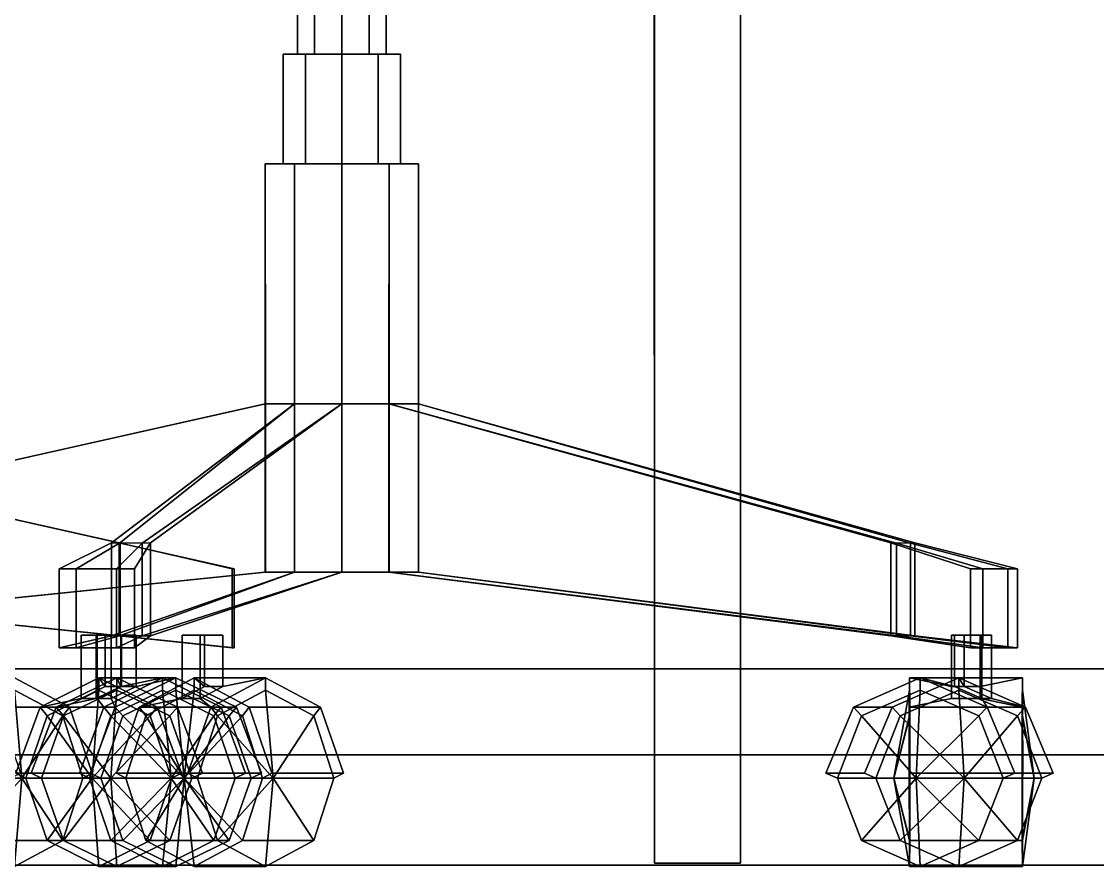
# Model space of a CAD drawing. Extents: x -252 to 252, y 0 to 101.
# Drawn here: x 200.5 to 218.49, y -0.06 to 14.07 of the extents above; entities that cross this region are included whole.
import ezdxf

# ---------------------------------------------------------------- set-up
doc = ezdxf.new("R2010")
doc.units = 0

msp = doc.modelspace()

# ---------------------------------------------------------------- linework, layer by layer
for points in [[(211.084091, 0.000003, -134.322479), (211.084091, 0.000003, -136.093597), (211.084091, 33.95929, -136.093582), (211.073044, 33.95929, -134.32254)], [(211.073044, 33.95929, -134.32254), (212.52446, 32.518917, -134.322479), (212.52446, 0.000001, -134.32254), (211.084091, 0.000003, -134.322479)], [(211.084091, 0.000003, -136.093597), (212.52446, 0.000001, -136.093597), (212.52446, 32.518917, -136.093582), (211.084091, 33.95929, -136.093582)], [(212.52446, 0.000001, -136.093597), (212.52446, 0.000001, -134.32254), (212.52446, 32.518917, -134.322479), (212.52446, 32.518917, -136.093582)], [(173.486786, -0.033936, 217.815475), (173.486786, 21.105835, 217.815475), (240.904663, 21.105835, 217.815536), (240.904663, -0.033936, 217.815506)], [(173.486786, 19.31665, 200.184692), (173.486786, -0.033936, 200.184692), (240.904663, -0.033936, 200.184692), (240.904663, 19.31665, 200.184692)], [(205.399963, 16.153473, -48.698639), (205.116028, 16.153473, -48.308121), (205.116028, 13.521463, -48.308121), (205.399963, 13.521463, -48.698639)], [(205.116028, 16.153473, -48.308121), (205.116028, 16.153471, -47.825729), (205.116028, 13.521462, -47.825729), (205.116028, 13.521463, -48.308121)], [(205.116028, 16.153471, -47.825729), (205.399963, 16.153471, -47.435455), (205.399963, 13.521462, -47.435455), (205.116028, 13.521462, -47.825729)], [(205.399963, 16.153471, -47.435455), (205.858658, 16.153473, -47.286316), (205.858658, 13.521463, -47.286316), (205.399963, 13.521462, -47.435455)], [(205.858658, 16.153471, -48.847794), (205.399963, 16.153473, -48.698639), (205.399963, 13.521463, -48.698639), (205.858658, 13.521462, -48.847794)], [(205.858658, 16.153473, -47.286316), (206.317596, 16.153473, -47.435211), (206.317596, 13.521463, -47.435211), (205.858658, 13.521463, -47.286316)], [(206.317596, 16.153473, -48.698883), (205.858658, 16.153471, -48.847794), (205.858658, 13.521462, -48.847794), (206.317596, 13.521463, -48.698883)], [(206.317596, 16.153473, -47.435211), (206.601288, 16.153471, -47.825974), (206.601288, 13.521462, -47.825974), (206.317596, 13.521463, -47.435211)], [(206.601288, 16.153473, -48.308365), (206.317596, 16.153473, -48.698883), (206.317596, 13.521463, -48.698883), (206.601288, 13.521463, -48.308365)], [(206.601288, 16.153471, -47.825974), (206.601288, 16.153473, -48.308365), (206.601288, 13.521463, -48.308365), (206.601288, 13.521462, -47.825974)], [(205.399963, 13.521463, -48.698639), (205.116028, 13.521463, -48.308121), (204.878387, 13.521462, -48.385635), (205.252914, 13.521462, -48.900787)], [(205.116028, 13.521463, -48.308121), (205.116028, 13.521462, -47.825729), (204.878387, 13.521462, -47.748413), (204.878387, 13.521462, -48.385635)], [(205.252914, 13.521462, -48.900787), (204.878387, 13.521462, -48.385635), (204.878387, 11.692321, -48.385635), (205.252914, 11.692321, -48.900787)], [(204.878387, 13.521462, -48.385635), (204.878387, 13.521462, -47.748413), (204.878387, 11.692321, -47.748413), (204.878387, 11.692321, -48.385635)], [(204.878387, 13.521462, -47.748413), (205.252914, 13.521462, -47.233307), (205.252914, 11.692321, -47.233307), (204.878387, 11.692321, -47.748413)], [(205.116028, 13.521462, -47.825729), (205.399963, 13.521462, -47.435455), (205.252914, 13.521462, -47.233307), (204.878387, 13.521462, -47.748413)], [(205.399963, 13.521462, -47.435455), (205.858658, 13.521463, -47.286316), (205.858658, 13.521462, -47.036301), (205.252914, 13.521462, -47.233307)], [(205.858658, 13.521462, -48.847794), (205.399963, 13.521463, -48.698639), (205.252914, 13.521462, -48.900787), (205.858658, 13.521462, -49.097809)], [(205.252914, 13.521462, -47.233307), (205.858658, 13.521462, -47.036301), (205.858658, 11.692321, -47.036301), (205.252914, 11.692321, -47.233307)], [(205.858658, 13.521462, -49.097809), (205.252914, 13.521462, -48.900787), (205.252914, 11.692321, -48.900787), (205.858658, 11.692321, -49.097809)], [(205.858658, 13.521463, -47.286316), (206.317596, 13.521463, -47.435211), (206.464645, 13.521462, -47.233063), (205.858658, 13.521462, -47.036301)], [(206.317596, 13.521463, -48.698883), (205.858658, 13.521462, -48.847794), (205.858658, 13.521462, -49.097809), (206.464645, 13.521462, -48.901031)], [(205.858658, 13.521462, -47.036301), (206.464645, 13.521462, -47.233063), (206.464645, 11.692321, -47.233063), (205.858658, 11.692321, -47.036301)], [(206.464645, 13.521462, -48.901031), (205.858658, 13.521462, -49.097809), (205.858658, 11.692321, -49.097809), (206.464645, 11.692321, -48.901031)], [(206.317596, 13.521463, -47.435211), (206.601288, 13.521462, -47.825974), (206.839172, 13.521462, -47.748657), (206.464645, 13.521462, -47.233063)], [(206.601288, 13.521463, -48.308365), (206.317596, 13.521463, -48.698883), (206.464645, 13.521462, -48.901031), (206.839172, 13.521462, -48.385391)], [(206.464645, 13.521462, -47.233063), (206.839172, 13.521462, -47.748657), (206.839172, 11.692321, -47.748657), (206.464645, 11.692321, -47.233063)], [(206.839172, 13.521462, -48.385391), (206.464645, 13.521462, -48.901031), (206.464645, 11.692321, -48.901031), (206.839172, 11.692321, -48.385391)], [(206.601288, 13.521462, -47.825974), (206.601288, 13.521463, -48.308365), (206.839172, 13.521462, -48.385391), (206.839172, 13.521462, -47.748657)], [(206.839172, 13.521462, -47.748657), (206.839172, 13.521462, -48.385391), (206.839172, 11.692321, -48.385391), (206.839172, 11.692321, -47.748657)], [(204.576981, 11.692321, -48.483551), (204.576981, 11.692321, -47.650543), (204.576965, 7.680287, -47.650543), (204.583725, 7.680287, -48.483551)], [(204.576981, 11.692321, -47.650543), (205.066406, 11.692321, -46.976486), (205.066666, 7.680287, -46.976364), (204.576965, 7.680287, -47.650543)], [(205.066406, 11.692321, -49.157608), (204.576981, 11.692321, -48.483551), (204.583725, 7.680287, -48.483551), (205.066406, 7.680287, -49.157608)], [(205.252914, 11.692321, -48.900787), (204.878387, 11.692321, -48.385635), (204.576981, 11.692321, -48.483551), (205.066406, 11.692321, -49.157608)], [(204.878387, 11.692321, -48.385635), (204.878387, 11.692321, -47.748413), (204.576981, 11.692321, -47.650543), (204.576981, 11.692321, -48.483551)], [(204.878387, 11.692321, -47.748413), (205.252914, 11.692321, -47.233307), (205.066406, 11.692321, -46.976486), (204.576981, 11.692321, -47.650543)], [(205.066406, 11.692321, -46.976486), (205.858658, 11.692321, -46.719421), (205.858658, 7.680287, -46.719406), (205.066666, 7.680287, -46.976364)], [(205.858658, 11.692321, -49.414688), (205.066406, 11.692321, -49.157608), (205.066406, 7.680287, -49.157608), (205.860382, 7.680287, -49.408981)], [(205.252914, 11.692321, -47.233307), (205.858658, 11.692321, -47.036301), (205.858658, 11.692321, -46.719421), (205.066406, 11.692321, -46.976486)], [(205.858658, 11.692321, -49.097809), (205.252914, 11.692321, -48.900787), (205.066406, 11.692321, -49.157608), (205.858658, 11.692321, -49.414688)], [(205.858658, 11.692321, -46.719421), (206.650909, 11.692321, -46.976486), (206.646454, 7.680287, -46.979874), (205.858658, 7.680287, -46.719406)], [(206.650909, 11.692321, -49.157608), (205.858658, 11.692321, -49.414688), (205.860382, 7.680287, -49.408981), (206.650909, 7.680287, -49.157608)], [(205.858658, 11.692321, -47.036301), (206.464645, 11.692321, -47.233063), (206.650909, 11.692321, -46.976486), (205.858658, 11.692321, -46.719421)], [(206.464645, 11.692321, -48.901031), (205.858658, 11.692321, -49.097809), (205.858658, 11.692321, -49.414688), (206.650909, 11.692321, -49.157608)], [(206.464645, 11.692321, -47.233063), (206.839172, 11.692321, -47.748657), (207.140579, 11.692321, -47.650787), (206.650909, 11.692321, -46.976486)], [(206.839172, 11.692321, -48.385391), (206.464645, 11.692321, -48.901031), (206.650909, 11.692321, -49.157608), (207.140579, 11.692321, -48.483795)], [(206.650909, 11.692321, -46.976486), (207.140579, 11.692321, -47.650787), (207.140579, 7.680287, -47.650787), (206.646454, 7.680287, -46.979874)], [(207.140579, 11.692321, -48.483795), (206.650909, 11.692321, -49.157608), (206.650909, 7.680287, -49.157608), (207.140579, 7.680287, -48.483795)], [(206.839172, 11.692321, -47.748657), (206.839172, 11.692321, -48.385391), (207.140579, 11.692321, -48.483795), (207.140579, 11.692321, -47.650787)], [(207.140579, 11.692321, -47.650787), (207.140579, 11.692321, -48.483795), (207.140579, 7.680287, -48.483795), (207.140579, 7.680287, -47.650787)], [(202.154999, 5.349036, -163.778992), (202.134018, 5.351799, -163.239075), (191.776093, 7.680287, -163.262024), (191.782852, 7.680287, -164.095032)], [(202.134018, 5.351799, -163.239075), (202.134018, 3.799343, -163.239075), (191.776093, 4.864105, -163.262024), (191.776093, 7.680287, -163.262024)], [(202.154999, 3.798079, -163.778992), (202.154999, 5.349036, -163.778992), (191.782852, 7.680287, -164.095032), (191.782852, 4.864105, -164.095032)], [(194.204819, 3.798079, -47.966583), (194.204819, 5.349036, -47.966583), (204.576965, 7.680287, -47.650543), (204.576965, 4.864105, -47.650543)], [(194.204819, 5.349036, -47.966583), (194.2258, 5.351799, -48.5065), (204.583725, 7.680287, -48.483551), (204.576965, 7.680287, -47.650543)], [(194.2258, 5.351799, -48.5065), (194.2258, 3.799343, -48.5065), (204.583725, 4.864105, -48.483551), (204.583725, 7.680287, -48.483551)], [(202.521072, 5.349036, -36.893929), (202.010956, 5.351799, -37.072083), (205.066666, 7.680287, -46.976364), (205.858658, 7.680287, -46.719406)], [(202.010956, 5.351799, -37.072083), (202.010956, 3.799343, -37.072083), (205.066666, 4.864105, -46.976364), (205.066666, 7.680287, -46.976364)], [(202.139359, 3.798079, -59.112946), (202.139359, 5.349036, -59.112946), (205.066406, 7.680287, -49.157608), (205.066406, 4.864105, -49.157608)], [(202.139359, 5.349036, -59.112946), (202.658951, 5.351799, -59.260925), (205.860382, 7.680287, -49.408981), (205.066406, 7.680287, -49.157608)], [(202.521072, 3.798079, -36.893929), (202.521072, 5.349036, -36.893929), (205.858658, 7.680287, -46.719406), (205.858658, 4.864105, -46.719406)], [(202.658951, 5.351799, -59.260925), (202.658951, 3.799343, -59.260925), (205.860382, 4.864105, -49.408981), (205.860382, 7.680287, -49.408981)], [(204.576965, 7.680287, -47.650543), (205.066666, 7.680287, -46.976364), (205.066666, 4.864105, -46.976364), (204.576965, 4.864105, -47.650543)], [(205.066406, 7.680287, -49.157608), (204.583725, 7.680287, -48.483551), (204.583725, 4.864105, -48.483551), (205.066406, 4.864105, -49.157608)], [(205.858658, 7.680287, -46.719406), (206.646454, 7.680287, -46.979874), (206.646454, 4.864105, -46.979874), (205.858658, 4.864105, -46.719406)], [(206.650909, 7.680287, -49.157608), (205.860382, 7.680287, -49.408981), (205.860382, 4.864105, -49.408981), (206.650909, 4.864105, -49.157608)], [(215.366928, 5.349036, -41.325478), (215.033997, 5.351799, -40.899956), (206.646454, 7.680287, -46.979874), (207.140579, 7.680287, -47.650787)], [(215.033997, 5.351799, -40.899956), (215.033997, 3.799343, -40.899956), (206.646454, 4.864105, -46.979874), (206.646454, 7.680287, -46.979874)], [(215.131302, 3.798079, -55.137634), (215.131302, 5.349036, -55.137634), (206.650909, 7.680287, -49.157608), (206.650909, 4.864105, -49.157608)], [(215.131302, 5.349036, -55.137634), (215.438919, 5.351799, -54.693756), (207.140579, 7.680287, -48.483795), (206.650909, 7.680287, -49.157608)], [(215.438919, 5.351799, -54.693756), (215.438919, 3.799343, -54.693756), (207.140579, 4.864105, -48.483795), (207.140579, 7.680287, -48.483795)], [(207.140579, 7.680287, -47.650787), (207.140579, 7.680287, -48.483795), (207.140579, 4.864105, -48.483795), (207.140579, 4.864105, -47.650787)], [(215.366928, 3.798079, -41.325478), (215.366928, 5.349036, -41.325478), (207.140579, 7.680287, -47.650787), (207.140579, 4.864105, -47.650787)], [(202.09201, 4.917948, -35.031914), (201.132599, 4.917948, -35.36528), (202.010956, 5.351799, -37.072083), (202.521072, 5.349036, -36.893929)], [(201.132599, 4.917948, -35.36528), (201.132599, 3.600953, -35.36528), (202.010956, 3.799343, -37.072083), (202.010956, 5.351799, -37.072083)], [(201.418259, 4.917948, -60.881958), (202.394562, 4.917948, -61.161896), (202.658951, 5.351799, -59.260925), (202.139359, 5.349036, -59.112946)], [(201.418259, 3.600953, -60.882019), (201.418259, 4.917948, -60.881958), (202.139359, 5.349036, -59.112946), (202.139359, 3.798079, -59.112946)], [(202.09201, 3.600953, -35.03186), (202.09201, 4.917948, -35.031914), (202.521072, 5.349036, -36.893929), (202.521072, 3.798079, -36.893929)], [(204.060501, 4.917948, -163.913528), (204.022842, 4.917948, -162.899124), (202.134018, 5.351799, -163.239075), (202.154999, 5.349036, -163.778992)], [(204.022842, 4.917948, -162.899124), (204.022949, 3.600953, -162.899002), (202.134018, 3.799343, -163.239075), (202.134018, 5.351799, -163.239075)], [(204.060501, 3.600953, -163.913528), (204.060501, 4.917948, -163.913528), (202.154999, 5.349036, -163.778992), (202.154999, 3.798079, -163.778992)], [(202.394562, 4.917948, -61.161896), (202.394562, 3.600953, -61.161896), (202.658951, 3.799343, -59.260925), (202.658951, 5.351799, -59.260925)], [(216.991104, 4.917948, -40.319679), (216.366455, 4.917948, -39.5187), (215.033997, 5.351799, -40.899956), (215.366928, 5.349036, -41.325478)], [(216.366455, 4.917948, -39.5187), (216.366455, 3.600953, -39.518707), (215.033997, 3.799343, -40.899956), (215.033997, 5.351799, -40.899956)], [(216.573715, 4.917948, -56.390656), (217.152969, 4.917948, -55.556732), (215.438919, 5.351799, -54.693756), (215.131302, 5.349036, -55.137634)], [(216.5737, 3.600953, -56.390656), (216.573715, 4.917948, -56.390656), (215.131302, 5.349036, -55.137634), (215.131302, 3.798079, -55.137634)], [(216.991089, 3.600953, -40.319687), (216.991104, 4.917948, -40.319679), (215.366928, 5.349036, -41.325478), (215.366928, 3.798079, -41.325478)], [(217.152969, 4.917948, -55.556732), (217.152969, 3.600953, -55.556732), (215.438919, 3.799343, -54.693756), (215.438919, 5.351799, -54.693756)], [(202.134018, 3.799343, -163.239075), (202.154999, 3.798079, -163.778992), (191.782852, 4.864105, -164.095032), (191.776093, 4.864105, -163.262024)], [(194.2258, 3.799343, -48.5065), (194.204819, 3.798079, -47.966583), (204.576965, 4.864105, -47.650543), (204.583725, 4.864105, -48.483551)], [(201.132599, 4.917948, -35.36528), (202.09201, 4.917948, -35.031914), (202.09201, 3.600953, -35.03186), (201.132599, 3.600953, -35.36528)], [(202.394562, 4.917948, -61.161896), (201.418259, 4.917948, -60.881958), (201.418259, 3.600953, -60.882019), (202.394562, 3.600953, -61.161896)], [(202.010956, 3.799343, -37.072083), (202.521072, 3.798079, -36.893929), (205.858658, 4.864105, -46.719406), (205.066666, 4.864105, -46.976364)], [(202.658951, 3.799343, -59.260925), (202.139359, 3.798079, -59.112946), (205.066406, 4.864105, -49.157608), (205.860382, 4.864105, -49.408981)], [(204.022842, 4.917948, -162.899124), (204.060501, 4.917948, -163.913528), (204.060501, 3.600953, -163.913528), (204.022949, 3.600953, -162.899002)], [(215.033997, 3.799343, -40.899956), (215.366928, 3.798079, -41.325478), (207.140579, 4.864105, -47.650787), (206.646454, 4.864105, -46.979874)], [(215.438919, 3.799343, -54.693756), (215.131302, 3.798079, -55.137634), (206.650909, 4.864105, -49.157608), (207.140579, 4.864105, -48.483795)], [(216.366455, 4.917948, -39.5187), (216.991104, 4.917948, -40.319679), (216.991089, 3.600953, -40.319687), (216.366455, 3.600953, -39.518707)], [(217.152969, 4.917948, -55.556732), (216.573715, 4.917948, -56.390656), (216.5737, 3.600953, -56.390656), (217.152969, 3.600953, -55.556732)], [(201.132599, 3.600953, -35.36528), (202.09201, 3.600953, -35.03186), (202.521072, 3.798079, -36.893929), (202.010956, 3.799343, -37.072083)], [(202.394562, 3.600953, -61.161896), (201.418259, 3.600953, -60.882019), (202.139359, 3.798079, -59.112946), (202.658951, 3.799343, -59.260925)], [(201.770462, 3.813205, -35.987244), (201.499283, 3.813205, -35.590469), (201.499283, 2.751266, -35.590469), (201.770462, 2.751266, -35.987244)], [(201.499283, 3.813205, -35.590469), (201.901596, 3.813205, -35.315559), (201.901596, 2.953108, -35.315559), (201.499283, 2.751266, -35.590469)], [(202.002731, 3.813205, -60.858536), (201.751282, 3.813205, -60.449387), (201.751282, 2.751266, -60.449387), (202.002731, 2.751266, -60.858536)], [(201.751282, 3.813205, -60.449387), (202.166565, 3.813205, -60.194244), (202.166565, 2.953108, -60.194244), (201.751282, 2.751266, -60.449387)], [(202.172668, 3.813205, -35.71196), (201.770462, 3.813205, -35.987244), (201.770462, 2.751266, -35.987244), (202.172668, 2.953108, -35.71196)], [(201.901596, 3.813205, -35.315559), (202.172668, 3.813205, -35.71196), (202.172668, 2.953108, -35.71196), (201.901596, 2.953108, -35.315559)], [(202.41777, 3.813205, -60.603699), (202.002731, 3.813205, -60.858536), (202.002731, 2.751266, -60.858536), (202.41777, 2.953108, -60.603699)], [(204.022949, 3.600953, -162.899002), (204.060501, 3.600953, -163.913528), (202.154999, 3.798079, -163.778992), (202.134018, 3.799343, -163.239075)], [(202.166565, 3.813205, -60.194244), (202.41777, 3.813205, -60.603699), (202.41777, 2.953108, -60.603699), (202.166565, 2.953108, -60.194244)], [(203.564453, 3.813205, -163.767639), (203.187225, 3.813205, -163.458786), (203.187225, 2.751266, -163.458786), (203.564453, 2.953108, -163.767639)], [(203.187225, 3.813205, -163.458786), (203.491623, 3.813205, -163.086945), (203.491623, 2.751266, -163.086945), (203.187225, 2.751266, -163.458786)], [(203.491623, 3.813205, -163.086945), (203.868607, 3.813205, -163.396057), (203.868607, 2.953108, -163.396057), (203.491623, 2.751266, -163.086945)], [(203.868607, 3.813205, -163.396057), (203.564453, 3.813205, -163.767639), (203.564453, 2.953108, -163.767639), (203.868607, 2.953108, -163.396057)], [(216.366455, 3.600953, -39.518707), (216.991089, 3.600953, -40.319687), (215.366928, 3.798079, -41.325478), (215.033997, 3.799343, -40.899956)], [(217.152969, 3.600953, -55.556732), (216.5737, 3.600953, -56.390656), (215.131302, 3.798079, -55.137634), (215.438919, 3.799343, -54.693756)], [(216.049957, 3.813205, -40.527802), (216.048767, 3.813205, -40.040886), (216.048767, 2.751266, -40.040886), (216.049957, 2.953108, -40.527802)], [(216.048767, 3.813205, -40.040886), (216.529083, 3.813205, -40.03923), (216.529083, 2.751266, -40.03923), (216.048767, 2.751266, -40.040886)], [(216.530502, 3.813205, -40.526627), (216.049957, 3.813205, -40.527802), (216.049957, 2.953108, -40.527802), (216.530502, 2.953108, -40.526627)], [(216.096893, 3.813205, -55.820114), (216.261246, 3.813205, -55.368576), (216.261246, 2.953108, -55.368576), (216.096893, 2.953108, -55.820114)], [(216.554733, 3.813205, -55.986694), (216.096893, 3.813205, -55.820114), (216.096893, 2.953108, -55.820114), (216.554733, 2.751266, -55.986694)], [(216.261246, 3.813205, -55.368576), (216.718857, 3.813205, -55.535278), (216.718857, 2.751266, -55.535278), (216.261246, 2.953108, -55.368576)], [(216.529083, 3.813205, -40.03923), (216.530502, 3.813205, -40.526627), (216.530502, 2.953108, -40.526627), (216.529083, 2.751266, -40.03923)], [(216.718857, 3.813205, -55.535278), (216.554733, 3.813205, -55.986694), (216.554733, 2.751266, -55.986694), (216.718857, 2.751266, -55.535278)], [(247.379807, 3.248811, 70.187317), (139.017731, 3.248811, 70.187317), (139.017731, 1.80844, 70.187317), (247.379807, 1.80844, 70.187317)], [(139.017731, 3.248811, 71.958435), (247.379807, 3.248811, 71.958435), (247.379807, 1.80844, 71.958435), (139.017731, 1.80844, 71.958435)], [(247.379807, 3.248811, 71.958435), (139.017731, 3.248811, 71.958435), (139.017731, 3.248811, 70.187317), (247.379807, 3.248811, 70.187317)], [(139.017853, 3.248811, -6.162376), (247.379929, 3.248811, -6.162376), (247.379929, 1.80844, -6.162376), (139.017853, 1.80844, -6.162376)], [(247.379929, 3.248811, -7.933495), (139.017853, 3.248811, -7.933495), (139.017853, 1.80844, -7.933495), (247.379929, 1.80844, -7.933495)], [(139.017853, 3.248811, -7.933495), (247.379929, 3.248811, -7.933495), (247.379929, 3.248811, -6.162376), (139.017853, 3.248811, -6.162376)], [(142.145889, 1.80844, -216.913956), (142.145889, 3.248811, -216.913925), (249.927277, 3.248811, -216.913895), (249.927277, 1.80844, -216.913956)], [(142.145889, 3.248811, -216.913925), (142.145889, 3.248811, -218.685074), (249.927292, 3.248811, -218.685074), (249.927277, 3.248811, -216.913895)], [(249.927292, 1.80844, -218.685074), (249.927292, 3.248811, -218.685074), (142.145889, 3.248811, -218.685074), (142.145889, 1.80844, -218.685074)], [(250.06279, 1.80844, -136.093658), (250.06279, 3.248811, -136.093658), (212.52446, 3.248811, -136.093719), (212.52446, 1.80844, -136.093658)], [(212.52446, 1.80844, -134.32254), (212.52446, 3.248811, -134.32254), (250.06279, 3.248811, -134.32254), (250.06279, 1.80844, -134.32254)], [(250.06279, 3.248811, -136.093658), (250.06279, 3.248811, -134.32254), (212.52446, 3.248811, -134.32254), (212.52446, 3.248811, -136.093719)], [(201.304367, 2.606178, 113.411629), (200.385437, 3.098197, 114.164207), (199.190079, 3.098197, 112.704628), (200.108795, 2.606178, 111.952065)], [(200.385437, 3.098197, 114.164207), (201.304367, 2.606178, 113.411629), (201.192047, 2.461097, 113.503593), (200.385437, 2.893023, 114.164207)], [(200.813263, 2.606177, -35.208054), (201.79393, 3.098197, -34.537598), (201.79393, 2.893023, -34.537598), (200.933105, 2.461097, -35.126038)], [(201.499283, 2.751266, -35.590469), (201.901596, 2.953108, -35.315559), (201.79393, 3.098197, -34.537598), (200.813263, 2.606177, -35.208054)], [(201.084732, 2.606177, -60.033478), (202.096893, 3.098197, -59.411896), (202.096893, 2.893023, -59.411896), (201.208252, 2.461097, -59.957703)], [(201.751282, 2.751266, -60.449387), (202.166565, 2.953108, -60.194244), (202.096893, 3.098197, -59.411896), (201.084732, 2.606177, -60.033478)], [(202.172668, 2.953108, -35.71196), (201.770462, 2.751266, -35.987244), (201.878464, 2.606177, -36.765022), (202.858917, 3.098197, -36.09462)], [(202.77417, 2.606178, -33.866989), (201.79393, 3.098197, -34.537598), (202.858917, 3.098197, -36.09462), (203.839401, 2.606178, -35.424255)], [(201.79393, 3.098197, -34.537598), (202.77417, 2.606178, -33.866989), (202.654556, 2.461097, -33.949028), (201.79393, 2.893023, -34.537598)], [(201.901596, 2.953108, -35.315559), (202.172668, 2.953108, -35.71196), (202.858917, 3.098197, -36.09462), (201.79393, 3.098197, -34.537598)], [(202.858917, 3.098197, -36.09462), (201.878464, 2.606177, -36.765022), (201.998306, 2.461097, -36.683243), (202.858917, 2.893023, -36.09462)], [(202.41777, 2.953108, -60.603699), (202.002731, 2.751266, -60.858536), (202.071991, 2.606177, -61.641266), (203.084198, 3.098197, -61.01918)], [(203.084198, 3.098197, -61.01918), (202.071991, 2.606177, -61.641266), (202.195877, 2.461097, -61.565369), (203.084198, 2.893023, -61.01918)], [(203.109116, 2.606178, -58.790344), (202.096893, 3.098197, -59.411896), (203.084198, 3.098197, -61.01918), (204.09642, 2.606178, -60.397629)], [(202.096893, 3.098197, -59.411896), (203.109116, 2.606178, -58.790344), (202.985336, 2.461097, -58.866135), (202.096893, 2.893023, -59.411896)], [(202.166565, 2.953108, -60.194244), (202.41777, 2.953108, -60.603699), (203.084198, 3.098197, -61.01918), (202.096893, 3.098197, -59.411896)], [(203.389847, 3.098197, -164.533508), (202.470673, 2.606177, -163.780716), (202.582993, 2.461097, -163.872604), (203.389847, 2.893023, -164.533508)], [(203.564453, 2.953108, -163.767639), (203.187225, 2.751266, -163.458786), (202.470673, 2.606177, -163.780716), (203.389847, 3.098197, -164.533508)], [(203.839401, 2.606178, -35.424255), (202.858917, 3.098197, -36.09462), (202.858917, 2.893023, -36.09462), (203.719559, 2.461097, -35.505981)], [(204.09642, 2.606178, -60.397629), (203.084198, 3.098197, -61.01918), (203.084198, 2.893023, -61.01918), (203.9729, 2.461097, -60.473907)], [(205.504135, 2.606178, -163.826508), (204.58519, 3.098197, -163.073929), (203.389847, 3.098197, -164.533508), (204.308548, 2.606178, -165.286072)], [(204.308548, 2.606178, -165.286072), (203.389847, 3.098197, -164.533508), (203.389847, 2.893023, -164.533508), (204.196472, 2.461097, -165.194122)], [(203.868607, 2.953108, -163.396057), (203.564453, 2.953108, -163.767639), (203.389847, 3.098197, -164.533508), (204.58519, 3.098197, -163.073929)], [(203.491623, 2.751266, -163.086945), (203.868607, 2.953108, -163.396057), (204.58519, 3.098197, -163.073929), (203.666229, 2.606177, -162.321121)], [(203.666229, 2.606177, -162.321121), (204.58519, 3.098197, -163.073929), (204.58519, 2.893023, -163.073929), (203.77829, 2.461097, -162.413025)], [(204.58519, 3.098197, -163.073929), (205.504135, 2.606178, -163.826508), (205.3918, 2.461097, -163.734543), (204.58519, 2.893023, -163.073929)], [(214.410873, 2.606178, -55.954773), (215.527344, 3.098197, -56.361328), (216.172668, 3.098197, -54.588058), (215.056198, 2.606178, -54.181931)], [(215.527344, 3.098197, -56.361328), (214.410873, 2.606178, -55.954773), (214.547333, 2.461097, -56.004272), (215.527344, 2.893023, -56.361328)], [(215.056198, 2.606178, -54.181931), (216.172668, 3.098197, -54.588058), (216.172668, 2.893023, -54.588058), (215.192413, 2.461097, -54.231735)], [(215.348129, 3.098197, -40.880424), (215.344528, 2.606177, -39.69252), (215.344986, 2.461097, -39.837532), (215.348129, 2.893023, -40.880424)], [(216.049957, 2.953108, -40.527802), (216.048767, 2.751266, -40.040886), (215.344528, 2.606177, -39.69252), (215.348129, 3.098197, -40.880424)], [(217.238297, 2.606178, -42.062927), (217.234451, 3.098197, -40.875107), (215.348129, 3.098197, -40.880424), (215.351608, 2.606178, -42.068115)], [(215.351608, 2.606178, -42.068115), (215.348129, 3.098197, -40.880424), (215.348129, 2.893023, -40.880424), (215.351135, 2.461097, -41.923096)], [(216.530502, 2.953108, -40.526627), (216.049957, 2.953108, -40.527802), (215.348129, 3.098197, -40.880424), (217.234451, 3.098197, -40.875107)], [(216.643311, 2.606177, -56.767212), (215.527344, 3.098197, -56.361328), (215.527344, 2.893023, -56.361328), (216.507126, 2.461097, -56.717941)], [(216.096893, 2.953108, -55.820114), (216.261246, 2.953108, -55.368576), (216.172668, 3.098197, -54.588058), (215.527344, 3.098197, -56.361328)], [(216.554733, 2.751266, -55.986694), (216.096893, 2.953108, -55.820114), (215.527344, 3.098197, -56.361328), (216.643311, 2.606177, -56.767212)], [(216.172668, 3.098197, -54.588058), (217.28862, 2.606177, -54.994431), (217.152176, 2.461097, -54.944672), (216.172668, 2.893023, -54.588058)], [(216.261246, 2.953108, -55.368576), (216.718857, 2.751266, -55.535278), (217.28862, 2.606177, -54.994431), (216.172668, 3.098197, -54.588058)], [(216.529083, 2.751266, -40.03923), (216.530502, 2.953108, -40.526627), (217.234451, 3.098197, -40.875107), (217.231277, 2.606177, -39.68721)], [(217.231277, 2.606177, -39.68721), (217.234451, 3.098197, -40.875107), (217.234451, 2.893023, -40.875107), (217.231735, 2.461097, -39.832161)], [(217.234451, 3.098197, -40.875107), (217.238297, 2.606178, -42.062927), (217.237701, 2.461097, -41.917831), (217.234451, 2.893023, -40.875107)], [(200.508728, 1.418337, 114.314735), (199.578537, 2.461097, 114.825111), (200.385437, 2.893023, 114.164207)], [(200.508728, 1.418337, 114.314735), (200.385437, 2.893023, 114.164207), (201.192047, 2.461097, 113.503593)], [(201.684082, 1.418337, -34.376892), (200.933105, 2.461097, -35.126038), (201.79393, 2.893023, -34.537598)], [(201.995071, 1.418337, -59.245987), (201.208252, 2.461097, -59.957703), (202.096893, 2.893023, -59.411896)], [(201.684082, 1.418337, -34.376892), (201.79393, 2.893023, -34.537598), (202.654556, 2.461097, -33.949028)], [(201.995071, 1.418337, -59.245987), (202.096893, 2.893023, -59.411896), (202.985336, 2.461097, -58.866135)], [(203.006332, 1.418337, -36.310463), (202.858917, 2.893023, -36.09462), (201.998306, 2.461097, -36.683243)], [(203.220917, 1.418337, -61.241882), (203.084198, 2.893023, -61.01918), (202.195877, 2.461097, -61.565369)], [(203.224335, 1.418337, -164.735641), (203.389847, 2.893023, -164.533508), (202.582993, 2.461097, -163.872604)], [(203.006332, 1.418337, -36.310463), (203.719559, 2.461097, -35.505981), (202.858917, 2.893023, -36.09462)], [(203.220917, 1.418337, -61.241882), (203.9729, 2.461097, -60.473907), (203.084198, 2.893023, -61.01918)], [(203.224335, 1.418337, -164.735641), (204.196472, 2.461097, -165.194122), (203.389847, 2.893023, -164.533508)], [(204.708496, 1.418337, -162.923401), (203.77829, 2.461097, -162.413025), (204.58519, 2.893023, -163.073929)], [(204.708496, 1.418337, -162.923401), (204.58519, 2.893023, -163.073929), (205.3918, 2.461097, -163.734543)], [(215.460709, 1.418337, -56.543625), (215.527344, 2.893023, -56.361328), (214.547333, 2.461097, -56.004272)], [(215.086975, 1.418337, -40.881241), (215.351135, 2.461097, -41.923096), (215.348129, 2.893023, -40.880424)], [(215.086975, 1.418337, -40.881241), (215.348129, 2.893023, -40.880424), (215.344986, 2.461097, -39.837532)], [(216.261673, 1.418337, -54.342712), (215.192413, 2.461097, -54.231735), (216.172668, 2.893023, -54.588058)], [(215.460709, 1.418337, -56.543625), (216.507126, 2.461097, -56.717941), (215.527344, 2.893023, -56.361328)], [(216.261673, 1.418337, -54.342712), (216.172668, 2.893023, -54.588058), (217.152176, 2.461097, -54.944672)], [(217.429245, 1.418337, -40.874435), (217.231735, 2.461097, -39.832161), (217.234451, 2.893023, -40.875107)], [(217.429245, 1.418337, -40.874435), (217.234451, 2.893023, -40.875107), (217.237701, 2.461097, -41.917831)], [(201.770462, 2.751266, -35.987244), (201.499283, 2.751266, -35.590469), (200.813263, 2.606177, -35.208054), (201.878464, 2.606177, -36.765022)], [(202.002731, 2.751266, -60.858536), (201.751282, 2.751266, -60.449387), (201.084732, 2.606177, -60.033478), (202.071991, 2.606177, -61.641266)], [(203.187225, 2.751266, -163.458786), (203.491623, 2.751266, -163.086945), (203.666229, 2.606177, -162.321121), (202.470673, 2.606177, -163.780716)], [(216.048767, 2.751266, -40.040886), (216.529083, 2.751266, -40.03923), (217.231277, 2.606177, -39.68721), (215.344528, 2.606177, -39.69252)], [(216.718857, 2.751266, -55.535278), (216.554733, 2.751266, -55.986694), (216.643311, 2.606177, -56.767212), (217.28862, 2.606177, -54.994431)], [(201.684891, 1.503324, 113.099907), (201.304367, 2.606178, 113.411629), (200.108795, 2.606178, 111.952065), (200.489685, 1.503324, 111.640434)], [(200.813263, 2.606177, -35.208054), (200.407242, 1.503323, -35.485733), (201.472229, 1.503323, -37.042747), (201.878464, 2.606177, -36.765022)], [(200.407242, 1.503323, -35.485733), (200.813263, 2.606177, -35.208054), (200.933105, 2.461097, -35.126038), (200.576477, 1.418337, -35.369659)], [(201.084732, 2.606177, -60.033478), (200.665527, 1.503323, -60.291046), (201.652832, 1.503323, -61.898346), (202.071991, 2.606177, -61.641266)], [(200.665527, 1.503323, -60.291046), (201.084732, 2.606177, -60.033478), (201.208252, 2.461097, -59.957703), (200.840363, 1.418337, -60.183533)], [(201.304367, 2.606178, 113.411629), (201.684891, 1.503324, 113.099907), (201.526474, 1.418337, 113.229866), (201.192047, 2.461097, 113.503593)], [(201.878464, 2.606177, -36.765022), (201.472229, 1.503323, -37.042747), (201.641846, 1.418337, -36.927521), (201.998306, 2.461097, -36.683243)], [(202.071991, 2.606177, -61.641266), (201.652832, 1.503323, -61.898346), (201.827682, 1.418337, -61.791306), (202.195877, 2.461097, -61.565369)], [(203.666229, 2.606177, -162.321121), (203.285355, 1.503323, -162.009445), (202.090012, 1.503323, -163.469086), (202.470673, 2.606177, -163.780716)], [(202.470673, 2.606177, -163.780716), (202.090012, 1.503323, -163.469086), (202.249008, 1.418337, -163.599182), (202.582993, 2.461097, -163.872604)], [(202.77417, 2.606178, -33.866989), (203.18013, 1.503324, -33.589287), (203.011063, 1.418337, -33.704742), (202.654556, 2.461097, -33.949028)], [(203.18013, 1.503324, -33.589287), (202.77417, 2.606178, -33.866989), (203.839401, 2.606178, -35.424255), (204.245377, 1.503324, -35.146049)], [(203.109116, 2.606178, -58.790344), (203.528366, 1.503324, -58.532608), (203.353333, 1.418337, -58.639694), (202.985336, 2.461097, -58.866135)], [(203.528366, 1.503324, -58.532608), (203.109116, 2.606178, -58.790344), (204.09642, 2.606178, -60.397629), (204.515686, 1.503324, -60.139954)], [(203.285355, 1.503323, -162.009445), (203.666229, 2.606177, -162.321121), (203.77829, 2.461097, -162.413025), (203.444214, 1.418337, -162.139236)], [(204.245377, 1.503324, -35.146049), (203.839401, 2.606178, -35.424255), (203.719559, 2.461097, -35.505981), (204.075882, 1.418337, -35.261894)], [(204.515686, 1.503324, -60.139954), (204.09642, 2.606178, -60.397629), (203.9729, 2.461097, -60.473907), (204.340836, 1.418337, -60.247482)], [(204.689438, 1.503324, -165.597702), (204.308548, 2.606178, -165.286072), (204.196472, 2.461097, -165.194122), (204.530701, 1.418337, -165.46785)], [(205.884659, 1.503324, -164.138229), (205.504135, 2.606178, -163.826508), (204.308548, 2.606178, -165.286072), (204.689438, 1.503324, -165.597702)], [(205.504135, 2.606178, -163.826508), (205.884659, 1.503324, -164.138229), (205.726242, 1.418337, -164.00827), (205.3918, 2.461097, -163.734543)], [(213.948685, 1.503324, -55.786636), (214.410873, 2.606178, -55.954773), (215.056198, 2.606178, -54.181931), (214.593994, 1.503324, -54.013855)], [(214.410873, 2.606178, -55.954773), (213.948685, 1.503324, -55.786636), (214.141571, 1.418337, -55.856995), (214.547333, 2.461097, -56.004272)], [(214.593994, 1.503324, -54.013855), (215.056198, 2.606178, -54.181931), (215.192413, 2.461097, -54.231735), (214.786636, 1.418337, -54.083908)], [(217.231277, 2.606177, -39.68721), (217.229706, 1.503323, -39.195091), (215.343018, 1.503323, -39.200829), (215.344528, 2.606177, -39.69252)], [(215.344528, 2.606177, -39.69252), (215.343018, 1.503323, -39.200829), (215.343765, 1.418337, -39.405647), (215.344986, 2.461097, -39.837532)], [(215.352997, 1.503324, -42.560455), (215.351608, 2.606178, -42.068115), (215.351135, 2.461097, -41.923096), (215.352356, 1.418337, -42.355042)], [(217.239807, 1.503324, -42.554642), (217.238297, 2.606178, -42.062927), (215.351608, 2.606178, -42.068115), (215.352997, 1.503324, -42.560455)], [(217.105759, 1.503323, -56.935593), (216.643311, 2.606177, -56.767212), (216.507126, 2.461097, -56.717941), (216.912888, 1.418337, -56.865295)], [(216.643311, 2.606177, -56.767212), (217.105759, 1.503323, -56.935593), (217.751083, 1.503323, -55.162811), (217.28862, 2.606177, -54.994431)], [(217.28862, 2.606177, -54.994431), (217.751083, 1.503323, -55.162811), (217.558319, 1.418337, -55.092575), (217.152176, 2.461097, -54.944672)], [(217.229706, 1.503323, -39.195091), (217.231277, 2.606177, -39.68721), (217.231735, 2.461097, -39.832161), (217.230453, 1.418337, -39.400436)], [(217.238297, 2.606178, -42.062927), (217.239807, 1.503324, -42.554642), (217.238983, 1.418337, -42.349792), (217.237701, 2.461097, -41.917831)], [(200.508728, 1.418337, 114.314735), (199.244461, 1.418337, 115.0989), (199.578537, 2.461097, 114.825111)], [(200.508728, 1.418337, 114.314735), (201.192047, 2.461097, 113.503593), (201.526474, 1.418337, 113.229866)], [(201.684082, 1.418337, -34.376892), (200.576477, 1.418337, -35.369659), (200.933105, 2.461097, -35.126038)], [(201.995071, 1.418337, -59.245987), (200.840363, 1.418337, -60.183533), (201.208252, 2.461097, -59.957703)], [(203.006332, 1.418337, -36.310463), (201.998306, 2.461097, -36.683243), (201.641846, 1.418337, -36.927521)], [(201.684082, 1.418337, -34.376892), (202.654556, 2.461097, -33.949028), (203.011063, 1.418337, -33.704742)], [(203.220917, 1.418337, -61.241882), (202.195877, 2.461097, -61.565369), (201.827682, 1.418337, -61.791306)], [(201.995071, 1.418337, -59.245987), (202.985336, 2.461097, -58.866135), (203.353333, 1.418337, -58.639694)], [(203.224335, 1.418337, -164.735641), (202.582993, 2.461097, -163.872604), (202.249008, 1.418337, -163.599182)], [(203.006332, 1.418337, -36.310463), (204.075882, 1.418337, -35.261894), (203.719559, 2.461097, -35.505981)], [(203.220917, 1.418337, -61.241882), (204.340836, 1.418337, -60.247482), (203.9729, 2.461097, -60.473907)], [(203.224335, 1.418337, -164.735641), (204.530701, 1.418337, -165.46785), (204.196472, 2.461097, -165.194122)], [(204.708496, 1.418337, -162.923401), (203.444214, 1.418337, -162.139236), (203.77829, 2.461097, -162.413025)], [(204.708496, 1.418337, -162.923401), (205.3918, 2.461097, -163.734543), (205.726242, 1.418337, -164.00827)], [(215.460709, 1.418337, -56.543625), (214.547333, 2.461097, -56.004272), (214.141571, 1.418337, -55.856995)], [(216.261673, 1.418337, -54.342712), (214.786636, 1.418337, -54.083908), (215.192413, 2.461097, -54.231735)], [(215.086975, 1.418337, -40.881241), (215.352356, 1.418337, -42.355042), (215.351135, 2.461097, -41.923096)], [(215.086975, 1.418337, -40.881241), (215.344986, 2.461097, -39.837532), (215.343765, 1.418337, -39.405647)], [(215.460709, 1.418337, -56.543625), (216.912888, 1.418337, -56.865295), (216.507126, 2.461097, -56.717941)], [(216.261673, 1.418337, -54.342712), (217.152176, 2.461097, -54.944672), (217.558319, 1.418337, -55.092575)], [(217.429245, 1.418337, -40.874435), (217.230453, 1.418337, -39.400436), (217.231735, 2.461097, -39.832161)], [(217.429245, 1.418337, -40.874435), (217.237701, 2.461097, -41.917831), (217.238983, 1.418337, -42.349792)], [(247.379807, 1.80844, 70.187317), (139.017731, 1.80844, 70.187317), (139.017731, 1.80844, 71.958435), (247.379807, 1.80844, 71.958435)], [(139.017853, 1.80844, -6.162376), (247.379929, 1.80844, -6.162376), (247.379929, 1.80844, -7.933495), (139.017853, 1.80844, -7.933495)], [(142.145889, 1.80844, -218.685074), (142.145889, 1.80844, -216.913956), (249.927277, 1.80844, -216.913956), (249.927292, 1.80844, -218.685074)], [(250.06279, 1.80844, -134.32254), (250.06279, 1.80844, -136.093658), (212.52446, 1.80844, -136.093658), (212.52446, 1.80844, -134.32254)], [(201.684891, 1.503324, 113.099907), (200.489685, 1.503324, 111.640434), (200.330933, 1.418337, 111.770287), (201.526474, 1.418337, 113.229866)], [(201.472229, 1.503323, -37.042747), (200.407242, 1.503323, -35.485733), (200.576477, 1.418337, -35.369659), (201.641846, 1.418337, -36.927521)], [(201.652832, 1.503323, -61.898346), (200.665527, 1.503323, -60.291046), (200.840363, 1.418337, -60.183533), (201.827682, 1.418337, -61.791306)], [(202.090012, 1.503323, -163.469086), (203.285355, 1.503323, -162.009445), (203.444214, 1.418337, -162.139236), (202.249008, 1.418337, -163.599182)], [(203.18013, 1.503324, -33.589287), (204.245377, 1.503324, -35.146049), (204.075882, 1.418337, -35.261894), (203.011063, 1.418337, -33.704742)], [(203.528366, 1.503324, -58.532608), (204.515686, 1.503324, -60.139954), (204.340836, 1.418337, -60.247482), (203.353333, 1.418337, -58.639694)], [(205.884659, 1.503324, -164.138229), (204.689438, 1.503324, -165.597702), (204.530701, 1.418337, -165.46785), (205.726242, 1.418337, -164.00827)], [(213.948685, 1.503324, -55.786636), (214.593994, 1.503324, -54.013855), (214.786636, 1.418337, -54.083908), (214.141571, 1.418337, -55.856995)], [(215.343018, 1.503323, -39.200829), (217.229706, 1.503323, -39.195091), (217.230453, 1.418337, -39.400436), (215.343765, 1.418337, -39.405647)], [(217.239807, 1.503324, -42.554642), (215.352997, 1.503324, -42.560455), (215.352356, 1.418337, -42.355042), (217.238983, 1.418337, -42.349792)], [(217.751083, 1.503323, -55.162811), (217.105759, 1.503323, -56.935593), (216.912888, 1.418337, -56.865295), (217.558319, 1.418337, -55.092575)], [(200.508728, 1.418337, 114.314735), (199.578537, 0.375578, 114.825111), (199.244461, 1.418337, 115.0989)], [(200.508728, 1.418337, 114.314735), (200.385437, -0.056348, 114.164207), (199.578537, 0.375578, 114.825111)], [(201.192047, 0.375578, 113.503593), (201.526474, 1.418337, 113.229866), (200.330933, 1.418337, 111.770287), (199.996704, 0.375578, 112.044014)], [(200.508728, 1.418337, 114.314735), (201.192047, 0.375578, 113.503593), (200.385437, -0.056348, 114.164207)], [(200.508728, 1.418337, 114.314735), (201.526474, 1.418337, 113.229866), (201.192047, 0.375578, 113.503593)], [(200.576477, 1.418337, -35.369659), (200.933105, 0.375578, -35.126038), (201.998306, 0.375578, -36.683243), (201.641846, 1.418337, -36.927521)], [(201.684082, 1.418337, -34.376892), (200.933105, 0.375578, -35.126038), (200.576477, 1.418337, -35.369659)], [(200.840363, 1.418337, -60.183533), (201.208252, 0.375578, -59.957703), (202.195877, 0.375578, -61.565369), (201.827682, 1.418337, -61.791306)], [(201.995071, 1.418337, -59.245987), (201.208252, 0.375578, -59.957703), (200.840363, 1.418337, -60.183533)], [(201.684082, 1.418337, -34.376892), (201.79393, -0.056348, -34.537598), (200.933105, 0.375578, -35.126038)], [(201.995071, 1.418337, -59.245987), (202.096893, -0.056348, -59.411896), (201.208252, 0.375578, -59.957703)], [(203.006332, 1.418337, -36.310463), (201.641846, 1.418337, -36.927521), (201.998306, 0.375578, -36.683243)], [(201.684082, 1.418337, -34.376892), (203.011063, 1.418337, -33.704742), (202.654556, 0.375578, -33.949028)], [(201.684082, 1.418337, -34.376892), (202.654556, 0.375578, -33.949028), (201.79393, -0.056348, -34.537598)], [(203.220917, 1.418337, -61.241882), (201.827682, 1.418337, -61.791306), (202.195877, 0.375578, -61.565369)], [(201.995071, 1.418337, -59.245987), (203.353333, 1.418337, -58.639694), (202.985336, 0.375578, -58.866135)], [(201.995071, 1.418337, -59.245987), (202.985336, 0.375578, -58.866135), (202.096893, -0.056348, -59.411896)], [(203.006332, 1.418337, -36.310463), (201.998306, 0.375578, -36.683243), (202.858917, -0.056348, -36.09462)], [(203.220917, 1.418337, -61.241882), (202.195877, 0.375578, -61.565369), (203.084198, -0.056348, -61.01918)], [(203.444214, 1.418337, -162.139236), (203.77829, 0.375578, -162.413025), (202.582993, 0.375578, -163.872604), (202.249008, 1.418337, -163.599182)], [(203.224335, 1.418337, -164.735641), (202.249008, 1.418337, -163.599182), (202.582993, 0.375578, -163.872604)], [(203.224335, 1.418337, -164.735641), (202.582993, 0.375578, -163.872604), (203.389847, -0.056348, -164.533508)], [(202.654556, 0.375578, -33.949028), (203.011063, 1.418337, -33.704742), (204.075882, 1.418337, -35.261894), (203.719559, 0.375578, -35.505981)], [(203.006332, 1.418337, -36.310463), (202.858917, -0.056348, -36.09462), (203.719559, 0.375578, -35.505981)], [(202.985336, 0.375578, -58.866135), (203.353333, 1.418337, -58.639694), (204.340836, 1.418337, -60.247482), (203.9729, 0.375578, -60.473907)], [(203.006332, 1.418337, -36.310463), (203.719559, 0.375578, -35.505981), (204.075882, 1.418337, -35.261894)], [(203.220917, 1.418337, -61.241882), (203.084198, -0.056348, -61.01918), (203.9729, 0.375578, -60.473907)], [(203.220917, 1.418337, -61.241882), (203.9729, 0.375578, -60.473907), (204.340836, 1.418337, -60.247482)], [(203.224335, 1.418337, -164.735641), (204.196472, 0.375578, -165.194122), (204.530701, 1.418337, -165.46785)], [(203.224335, 1.418337, -164.735641), (203.389847, -0.056348, -164.533508), (204.196472, 0.375578, -165.194122)], [(204.708496, 1.418337, -162.923401), (203.77829, 0.375578, -162.413025), (203.444214, 1.418337, -162.139236)], [(204.708496, 1.418337, -162.923401), (204.58519, -0.056348, -163.073929), (203.77829, 0.375578, -162.413025)], [(205.3918, 0.375578, -163.734543), (205.726242, 1.418337, -164.00827), (204.530701, 1.418337, -165.46785), (204.196472, 0.375578, -165.194122)], [(204.708496, 1.418337, -162.923401), (205.3918, 0.375578, -163.734543), (204.58519, -0.056348, -163.073929)], [(204.708496, 1.418337, -162.923401), (205.726242, 1.418337, -164.00827), (205.3918, 0.375578, -163.734543)], [(214.547333, 0.375578, -56.004272), (214.141571, 1.418337, -55.856995), (214.786636, 1.418337, -54.083908), (215.192413, 0.375578, -54.231735)], [(215.460709, 1.418337, -56.543625), (214.141571, 1.418337, -55.856995), (214.547333, 0.375578, -56.004272)], [(215.460709, 1.418337, -56.543625), (214.547333, 0.375578, -56.004272), (215.527344, -0.056348, -56.361328)], [(216.261673, 1.418337, -54.342712), (215.192413, 0.375578, -54.231735), (214.786636, 1.418337, -54.083908)], [(215.086975, 1.418337, -40.881241), (215.351135, 0.375578, -41.923096), (215.352356, 1.418337, -42.355042)], [(215.086975, 1.418337, -40.881241), (215.343765, 1.418337, -39.405647), (215.344986, 0.375578, -39.837532)], [(215.086975, 1.418337, -40.881241), (215.344986, 0.375578, -39.837532), (215.348129, -0.056348, -40.880424)], [(215.086975, 1.418337, -40.881241), (215.348129, -0.056348, -40.880424), (215.351135, 0.375578, -41.923096)], [(216.261673, 1.418337, -54.342712), (216.172668, -0.056348, -54.588058), (215.192413, 0.375578, -54.231735)], [(217.230453, 1.418337, -39.400436), (217.231735, 0.375578, -39.832161), (215.344986, 0.375578, -39.837532), (215.343765, 1.418337, -39.405647)], [(217.237701, 0.375578, -41.917831), (217.238983, 1.418337, -42.349792), (215.352356, 1.418337, -42.355042), (215.351135, 0.375578, -41.923096)], [(215.460709, 1.418337, -56.543625), (216.507126, 0.375578, -56.717941), (216.912888, 1.418337, -56.865295)], [(215.460709, 1.418337, -56.543625), (215.527344, -0.056348, -56.361328), (216.507126, 0.375578, -56.717941)], [(216.261673, 1.418337, -54.342712), (217.152176, 0.375578, -54.944672), (216.172668, -0.056348, -54.588058)], [(216.261673, 1.418337, -54.342712), (217.558319, 1.418337, -55.092575), (217.152176, 0.375578, -54.944672)], [(216.912888, 1.418337, -56.865295), (216.507126, 0.375578, -56.717941), (217.152176, 0.375578, -54.944672), (217.558319, 1.418337, -55.092575)], [(217.429245, 1.418337, -40.874435), (217.231735, 0.375578, -39.832161), (217.230453, 1.418337, -39.400436)], [(217.429245, 1.418337, -40.874435), (217.234451, -0.056348, -40.875107), (217.231735, 0.375578, -39.832161)], [(217.429245, 1.418337, -40.874435), (217.237701, 0.375578, -41.917831), (217.234451, -0.056348, -40.875107)], [(217.429245, 1.418337, -40.874435), (217.238983, 1.418337, -42.349792), (217.237701, 0.375578, -41.917831)], [(200.385437, -0.056348, 114.164207), (201.192047, 0.375578, 113.503593), (199.996704, 0.375578, 112.044014), (199.190079, -0.056348, 112.704628)], [(200.933105, 0.375578, -35.126038), (201.79393, -0.056348, -34.537598), (202.858917, -0.056348, -36.09462), (201.998306, 0.375578, -36.683243)], [(201.208252, 0.375578, -59.957703), (202.096893, -0.056348, -59.411896), (203.084198, -0.056348, -61.01918), (202.195877, 0.375578, -61.565369)], [(201.79393, -0.056348, -34.537598), (202.654556, 0.375578, -33.949028), (203.719559, 0.375578, -35.505981), (202.858917, -0.056348, -36.09462)], [(202.096893, -0.056348, -59.411896), (202.985336, 0.375578, -58.866135), (203.9729, 0.375578, -60.473907), (203.084198, -0.056348, -61.01918)], [(203.77829, 0.375578, -162.413025), (204.58519, -0.056348, -163.073929), (203.389847, -0.056348, -164.533508), (202.582993, 0.375578, -163.872604)], [(204.58519, -0.056348, -163.073929), (205.3918, 0.375578, -163.734543), (204.196472, 0.375578, -165.194122), (203.389847, -0.056348, -164.533508)], [(215.527344, -0.056348, -56.361328), (214.547333, 0.375578, -56.004272), (215.192413, 0.375578, -54.231735), (216.172668, -0.056348, -54.588058)], [(217.231735, 0.375578, -39.832161), (217.234451, -0.056348, -40.875107), (215.348129, -0.056348, -40.880424), (215.344986, 0.375578, -39.837532)], [(217.234451, -0.056348, -40.875107), (217.237701, 0.375578, -41.917831), (215.351135, 0.375578, -41.923096), (215.348129, -0.056348, -40.880424)], [(216.507126, 0.375578, -56.717941), (215.527344, -0.056348, -56.361328), (216.172668, -0.056348, -54.588058), (217.152176, 0.375578, -54.944672)], [(173.486786, -0.033936, 217.815475), (240.904663, -0.033936, 217.815506), (240.904663, -0.033936, 200.184692), (173.486786, -0.033936, 200.184692)]]:
    msp.add_3dface(points)

doc.saveas('drawing.dxf')
